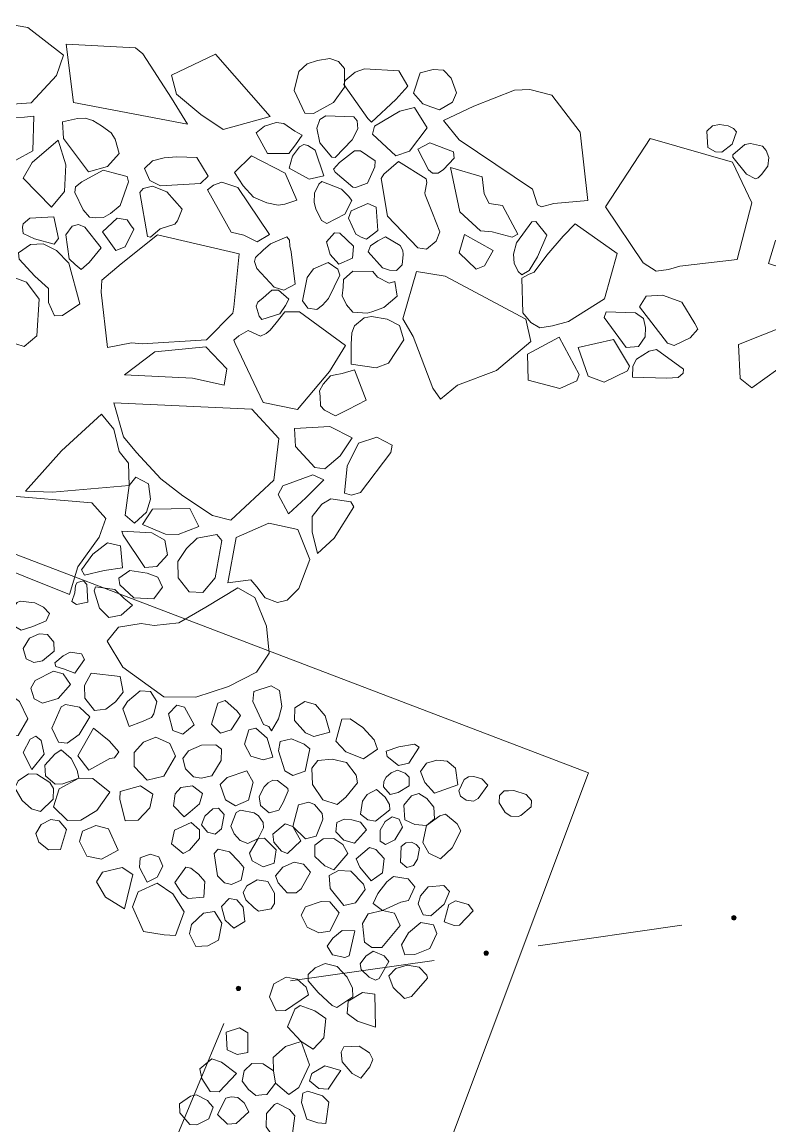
# Model space of a CAD drawing. Header units: metres. Extents: x -10443 to -4073, y -33280 to -26846.
# Drawn here: x -7923.992 to -7921.413, y -29715.107 to -29711.299 of the extents above; entities that cross this region are included whole.
import ezdxf

# ---------------------------------------------------------------- set-up
doc = ezdxf.new("R2010")
doc.units = ezdxf.units.M
doc.header["$MEASUREMENT"] = 0
doc.linetypes.add('CONTINUOUS_1', pattern=[0])
doc.linetypes.add('CONTINUOUS_2', pattern=[0])
for name, color, linetype, lineweight in [('園路', 241, 'CONTINUOUS_2', 18), ('構造物', 241, 'CONTINUOUS_2', 18), ('石', 241, 'CONTINUOUS_2', 18)]:
    doc.layers.add(name, color=color, linetype=linetype, lineweight=lineweight)

msp = doc.modelspace()

# ---------------------------------------------------------------- hatches: boundary and pattern name
at = {"layer": '園路', "linetype": 'CONTINUOUS_1', "lineweight": 18}
for points in [[(-7921.5291, -29714.3895, 1), (-7921.5441, -29714.3895, 1)], [(-7922.3837, -29714.5113, 1), (-7922.3987, -29714.5113, 1)], [(-7923.2383, -29714.633, 1), (-7923.2533, -29714.633, 1)]]:
    msp.add_hatch(color=241, dxfattribs=at).paths.add_polyline_path(points, flags=0)

# ---------------------------------------------------------------- linework, layer by layer
at = {"layer": '園路', "color": 1, "linetype": 'CONTINUOUS_1', "lineweight": 18}
for p, q in [((-7921.7164, -29714.4152), (-7922.2114, -29714.4857)), ((-7922.571, -29714.5369), (-7923.066, -29714.6074)), ((-7923.2962, -29714.7543), (-7923.4884, -29715.2159))]:
    msp.add_line(p, q, dxfattribs=at)
for centre in [(-7921.5366, -29714.3895), (-7922.3912, -29714.5113), (-7923.2458, -29714.633)]:
    msp.add_circle(centre, 0.0075, dxfattribs=at)
at = {"layer": '構造物', "color": 1, "linetype": 'CONTINUOUS_2', "lineweight": 18, "flags": 128}
msp.add_lwpolyline([(-7925.4873, -29712.5735), (-7922.0378, -29713.8888), (-7924.636, -29720.8114), (-7928.9273, -29719.188), (-7926.9639, -29713.9267), (-7926.1332, -29714.282)], close=True, dxfattribs=at)
at = {"layer": '石', "color": 4, "linetype": 'CONTINUOUS_2', "lineweight": 18, "flags": 128}
for points in [[(-7924.2311, -29711.3222), (-7924.0803, -29711.2993), (-7923.9721, -29711.3174), (-7923.8491, -29711.4134), (-7923.8726, -29711.4835), (-7923.9603, -29711.5784), (-7924.0736, -29711.5858), (-7924.1287, -29711.555), (-7924.2369, -29711.4545), (-7924.2421, -29711.4483)], [(-7923.8397, -29711.3754), (-7923.814, -29711.577), (-7923.4219, -29711.6517), (-7923.4762, -29711.5617), (-7923.5754, -29711.4086), (-7923.601, -29711.3876)], [(-7923.4764, -29711.4823), (-7923.459, -29711.5474), (-7923.3757, -29711.6182), (-7923.2979, -29711.6698), (-7923.1365, -29711.6247), (-7923.3243, -29711.4104)], [(-7922.8799, -29711.5234), (-7922.9178, -29711.5764), (-7922.9862, -29711.6152), (-7923.0164, -29711.614), (-7923.0529, -29711.5357), (-7923.0369, -29711.4692), (-7923.0086, -29711.4428), (-7922.973, -29711.4315), (-7922.9305, -29711.4251), (-7922.9011, -29711.4349), (-7922.8801, -29711.4598)], [(-7922.7865, -29711.6442), (-7922.7998, -29711.6315), (-7922.882, -29711.5146), (-7922.8779, -29711.5005), (-7922.8436, -29711.4717), (-7922.8108, -29711.4601), (-7922.693, -29711.4675), (-7922.6616, -29711.5208), (-7922.7031, -29711.5663)], [(-7922.494, -29711.5429), (-7922.5075, -29711.5754), (-7922.5522, -29711.6023), (-7922.5821, -29711.592), (-7922.6101, -29711.5818), (-7922.6415, -29711.5444), (-7922.619, -29711.4742), (-7922.5737, -29711.4627), (-7922.5382, -29711.4649), (-7922.5117, -29711.4922)], [(-7923.9545, -29711.7436), (-7924.0729, -29711.8083), (-7924.0979, -29711.7974), (-7924.2004, -29711.6152), (-7924.2032, -29711.5485), (-7924.1954, -29711.5419), (-7924.1704, -29711.5369), (-7924.1318, -29711.5735), (-7924.0211, -29711.6294), (-7923.9833, -29711.6269), (-7923.9513, -29711.624)], [(-7922.041, -29711.915), (-7922.1575, -29711.925), (-7922.2004, -29711.9371), (-7922.2142, -29711.9301), (-7922.2311, -29711.8752), (-7922.4849, -29711.7057), (-7922.5383, -29711.6389), (-7922.4342, -29711.5888), (-7922.2937, -29711.5347), (-7922.2401, -29711.5321), (-7922.1652, -29711.5517), (-7922.0666, -29711.6787)], [(-7922.9118, -29711.7666), (-7922.9233, -29711.7656), (-7922.9651, -29711.7157), (-7922.9752, -29711.6658), (-7922.9649, -29711.6358), (-7922.9444, -29711.6222), (-7922.8475, -29711.6259), (-7922.8361, -29711.6394), (-7922.8338, -29711.6675), (-7922.8535, -29711.7053)], [(-7922.6559, -29711.745), (-7922.7026, -29711.7611), (-7922.7836, -29711.6856), (-7922.7764, -29711.6584), (-7922.689, -29711.6063), (-7922.6389, -29711.5943), (-7922.5949, -29711.6636)], [(-7923.6971, -29711.7978), (-7923.7632, -29711.8161), (-7923.8494, -29711.7007), (-7923.853, -29711.6436), (-7923.801, -29711.6317), (-7923.7739, -29711.6303), (-7923.7476, -29711.6383), (-7923.7175, -29711.6573), (-7923.6849, -29711.6814), (-7923.6705, -29711.7029), (-7923.6574, -29711.7521)], [(-7923.049, -29711.7224), (-7923.0718, -29711.7521), (-7923.1455, -29711.7529), (-7923.1841, -29711.6817), (-7923.156, -29711.6581), (-7923.1159, -29711.6457), (-7923.0888, -29711.6496), (-7923.0507, -29711.676), (-7923.0259, -29711.6897)], [(-7921.5424, -29711.7202), (-7921.5789, -29711.7478), (-7921.6007, -29711.7472), (-7921.6269, -29711.7314), (-7921.6303, -29711.6753), (-7921.6108, -29711.6577), (-7921.5866, -29711.6528), (-7921.5562, -29711.6567), (-7921.5384, -29711.6666), (-7921.5278, -29711.6778)], [(-7921.7235, -29712.1412), (-7921.7621, -29712.1523), (-7921.8045, -29712.1587), (-7921.8497, -29712.1302), (-7921.9801, -29711.9368), (-7921.8251, -29711.7005), (-7921.5417, -29711.783), (-7921.475, -29711.923), (-7921.5251, -29712.1181)], [(-7923.8458, -29711.8832), (-7923.8901, -29711.9381), (-7923.9882, -29711.838), (-7923.9575, -29711.7839), (-7923.8669, -29711.7061), (-7923.8408, -29711.7922)], [(-7922.951, -29711.8296), (-7923.0012, -29711.8416), (-7923.0709, -29711.8028), (-7923.0596, -29711.7614), (-7923.0347, -29711.7299), (-7923.0205, -29711.7215), (-7923.0064, -29711.7256), (-7922.9808, -29711.7413)], [(-7922.5381, -29711.8073), (-7922.5566, -29711.821), (-7922.5768, -29711.8202), (-7922.5902, -29711.8085), (-7922.6264, -29711.7379), (-7922.585, -29711.7155), (-7922.5039, -29711.7467), (-7922.5011, -29711.7691)], [(-7921.4928, -29711.8234), (-7921.5404, -29711.7658), (-7921.54, -29711.7568), (-7921.4993, -29711.7219), (-7921.4793, -29711.7176), (-7921.4378, -29711.7277), (-7921.4254, -29711.7425), (-7921.4163, -29711.7664), (-7921.4199, -29711.7969), (-7921.4416, -29711.8253), (-7921.4533, -29711.8367), (-7921.4626, -29711.8398)], [(-7923.3763, -29711.8565), (-7923.5147, -29711.8646), (-7923.5516, -29711.8459), (-7923.5691, -29711.804), (-7923.5417, -29711.7775), (-7923.5023, -29711.7674), (-7923.4577, -29711.7636), (-7923.3896, -29711.7667), (-7923.35, -29711.8308)], [(-7923.044, -29711.9135), (-7923.0857, -29711.9271), (-7923.1091, -29711.9309), (-7923.1474, -29711.9232), (-7923.1934, -29711.9033), (-7923.2289, -29711.8641), (-7923.2596, -29711.818), (-7923.2011, -29711.7611), (-7923.085, -29711.8203)], [(-7922.8003, -29711.8546), (-7922.8423, -29711.8704), (-7922.8511, -29711.8683), (-7922.9115, -29711.8174), (-7922.9182, -29711.8066), (-7922.897, -29711.784), (-7922.8452, -29711.743), (-7922.8247, -29711.7435), (-7922.7738, -29711.7775), (-7922.775, -29711.7986)], [(-7922.5759, -29711.9585), (-7922.5512, -29712.0228), (-7922.5641, -29712.0549), (-7922.5968, -29712.0823), (-7922.6268, -29712.0783), (-7922.7314, -29711.9694), (-7922.7532, -29711.839), (-7922.7446, -29711.8239), (-7922.6932, -29711.7807), (-7922.5987, -29711.8395), (-7922.5955, -29711.8528), (-7922.603, -29711.8882), (-7922.6021, -29711.8955)], [(-7923.654, -29711.9317), (-7923.6873, -29711.9596), (-7923.7116, -29711.9729), (-7923.7387, -29711.9744), (-7923.7597, -29711.9725), (-7923.7815, -29711.9465), (-7923.81, -29711.8872), (-7923.8073, -29711.8673), (-7923.7856, -29711.8509), (-7923.7118, -29711.8101), (-7923.6779, -29711.8189), (-7923.6299, -29711.8317), (-7923.6248, -29711.8505)], [(-7922.3706, -29712.0227), (-7922.4108, -29712.0192), (-7922.4816, -29711.9537), (-7922.5144, -29711.8007), (-7922.4046, -29711.8334), (-7922.3982, -29711.8917), (-7922.3809, -29711.925), (-7922.3352, -29711.9319), (-7922.2818, -29712.0304), (-7922.3015, -29712.0417)], [(-7923.1382, -29712.0323), (-7923.1808, -29712.0575), (-7923.2265, -29712.0347), (-7923.2703, -29712.0236), (-7923.3529, -29711.8778), (-7923.3313, -29711.8623), (-7923.3029, -29711.8518), (-7923.2482, -29711.8696)], [(-7922.8785, -29711.9616), (-7922.9411, -29711.9946), (-7922.9594, -29711.9834), (-7922.9789, -29711.9431), (-7922.9847, -29711.9214), (-7922.9829, -29711.8898), (-7922.9686, -29711.8583), (-7922.9582, -29711.8496), (-7922.8902, -29711.8758), (-7922.8664, -29711.9), (-7922.8542, -29711.9146)], [(-7923.5161, -29712.0125), (-7923.5485, -29712.0414), (-7923.5598, -29712.0385), (-7923.586, -29711.887), (-7923.5742, -29711.8736), (-7923.5426, -29711.8648), (-7923.4924, -29711.8846), (-7923.4399, -29711.945), (-7923.4559, -29711.985), (-7923.4656, -29711.9967)], [(-7922.7651, -29712.0187), (-7922.8042, -29712.048), (-7922.8219, -29712.0416), (-7922.8413, -29712.0312), (-7922.8663, -29711.9761), (-7922.8573, -29711.9509), (-7922.7992, -29711.9252), (-7922.7705, -29711.9383)], [(-7923.9488, -29712.0472), (-7923.9882, -29712.0284), (-7923.9908, -29712.0069), (-7923.9879, -29711.995), (-7923.965, -29711.9758), (-7923.8824, -29711.9715), (-7923.8659, -29712.0461), (-7923.8817, -29712.0653)], [(-7923.7602, -29712.1288), (-7923.7883, -29712.1523), (-7923.809, -29712.1361), (-7923.8294, -29712.116), (-7923.8404, -29712.0332), (-7923.8195, -29712.0032), (-7923.7978, -29711.9974), (-7923.7755, -29712.0071), (-7923.7192, -29712.0785)], [(-7923.6361, -29712.0742), (-7923.668, -29712.0868), (-7923.7144, -29712.0231), (-7923.664, -29711.9755), (-7923.6289, -29711.9814), (-7923.6153, -29712.0019), (-7923.6067, -29712.0142)], [(-7922.2138, -29712.1087), (-7922.2432, -29712.1562), (-7922.2685, -29712.1711), (-7922.2803, -29712.1598), (-7922.2941, -29712.1312), (-7922.2965, -29712.1002), (-7922.2871, -29712.0608), (-7922.2341, -29711.9888), (-7922.2194, -29711.9875), (-7922.1825, -29712.0344)], [(-7921.9833, -29712.2541), (-7922.1076, -29712.3318), (-7922.1619, -29712.3473), (-7922.2058, -29712.3541), (-7922.237, -29712.3359), (-7922.2649, -29712.3027), (-7922.2679, -29712.183), (-7922.2455, -29712.1696), (-7922.2256, -29712.1617), (-7922.182, -29712.1039), (-7922.1261, -29712.0375), (-7922.0839, -29711.995), (-7921.9397, -29712.0971)], [(-7923.3554, -29712.3956), (-7923.5776, -29712.4094), (-7923.6149, -29712.4062), (-7923.6972, -29712.4221), (-7923.7194, -29712.2309), (-7923.7172, -29712.1892), (-7923.6502, -29712.133), (-7923.5245, -29712.0328), (-7923.2429, -29712.0993), (-7923.2618, -29712.2825), (-7923.2651, -29712.3039)], [(-7923.0505, -29712.2029), (-7923.089, -29712.2246), (-7923.1228, -29712.214), (-7923.1826, -29712.149), (-7923.1901, -29712.1253), (-7923.187, -29712.112), (-7923.1607, -29712.0864), (-7923.1347, -29712.0646), (-7923.0787, -29712.0406), (-7923.0691, -29712.0521), (-7923.068, -29712.0724), (-7923.0639, -29712.092)], [(-7922.849, -29712.072), (-7922.8503, -29712.0873), (-7922.8526, -29712.1136), (-7922.8998, -29712.1343), (-7922.9294, -29712.1009), (-7922.9414, -29712.0575), (-7922.9144, -29712.0269), (-7922.896, -29712.0272)], [(-7922.6804, -29712.1369), (-7922.7006, -29712.156), (-7922.7251, -29712.1556), (-7922.7483, -29712.1467), (-7922.7983, -29712.0921), (-7922.7902, -29712.0717), (-7922.7652, -29712.0539), (-7922.7389, -29712.0397), (-7922.6882, -29712.0701), (-7922.6792, -29712.0877), (-7922.6778, -29712.1012)], [(-7922.3965, -29712.1404), (-7922.4263, -29712.1512), (-7922.484, -29712.0951), (-7922.466, -29712.0322), (-7922.3669, -29712.0876)], [(-7921.3068, -29712.1676), (-7921.4171, -29712.1319), (-7921.3939, -29712.0526), (-7921.2956, -29712.0449), (-7921.2768, -29712.0543), (-7921.274, -29712.1354)], [(-7923.7928, -29712.2717), (-7923.8526, -29712.3113), (-7923.8802, -29712.3132), (-7923.9007, -29712.2666), (-7923.9009, -29712.2189), (-7923.9477, -29712.1759), (-7924.0018, -29712.1177), (-7924.0042, -29712.0958), (-7923.9626, -29712.0662), (-7923.9191, -29712.0643), (-7923.8735, -29712.087), (-7923.8311, -29712.1312)], [(-7924.1705, -29712.1361), (-7924.287, -29712.1967), (-7924.2571, -29712.3178), (-7924.11, -29712.3032), (-7924.0419, -29712.4001), (-7923.9843, -29712.4182), (-7923.9406, -29712.3816), (-7923.9325, -29712.2552), (-7923.9764, -29712.1964), (-7924.0604, -29712.166), (-7924.1381, -29712.1462)], [(-7922.9356, -29712.2534), (-7922.9558, -29712.2757), (-7922.9754, -29712.2904), (-7923.0068, -29712.2867), (-7923.0248, -29712.261), (-7923.0091, -29712.1806), (-7922.9863, -29712.1508), (-7922.9362, -29712.1282), (-7922.9026, -29712.1514), (-7922.8957, -29712.1722)], [(-7922.7444, -29712.2843), (-7922.7855, -29712.2987), (-7922.8019, -29712.303), (-7922.8511, -29712.3006), (-7922.8726, -29712.275), (-7922.8879, -29712.2441), (-7922.8846, -29712.2143), (-7922.8829, -29712.1868), (-7922.8509, -29712.1588), (-7922.7823, -29712.1603), (-7922.7666, -29712.179), (-7922.7262, -29712.2005), (-7922.7057, -29712.194), (-7922.698, -29712.2453)], [(-7922.3552, -29712.5016), (-7922.4905, -29712.5514), (-7922.5487, -29712.6002), (-7922.5753, -29712.5623), (-7922.6434, -29712.384), (-7922.6785, -29712.3231), (-7922.6315, -29712.1597), (-7922.5328, -29712.176), (-7922.2541, -29712.3246), (-7922.2376, -29712.4012)], [(-7921.0622, -29712.5336), (-7921.319, -29712.5313), (-7921.3853, -29712.4967), (-7921.4747, -29712.561), (-7921.5152, -29712.5286), (-7921.5208, -29712.4111), (-7921.2695, -29712.3118), (-7921.0756, -29712.1916), (-7921.0519, -29712.2673), (-7920.9906, -29712.4416), (-7921.0273, -29712.515)], [(-7923.1025, -29712.3062), (-7923.1645, -29712.3251), (-7923.1742, -29712.3144), (-7923.1848, -29712.2793), (-7923.1786, -29712.2661), (-7923.1605, -29712.2502), (-7923.141, -29712.2331), (-7923.1304, -29712.2241), (-7923.1073, -29712.2244), (-7923.0714, -29712.255), (-7923.0828, -29712.2771)], [(-7921.6878, -29712.3882), (-7921.7431, -29712.4151), (-7921.7655, -29712.4074), (-7921.8623, -29712.2814), (-7921.8399, -29712.2449), (-7921.7827, -29712.2412), (-7921.7165, -29712.2653), (-7921.6719, -29712.3395), (-7921.6611, -29712.3587)], [(-7923.0415, -29712.6364), (-7923.1607, -29712.6115), (-7923.257, -29712.4081), (-7923.2617, -29712.3961), (-7923.2446, -29712.3817), (-7923.2126, -29712.3629), (-7923.1695, -29712.3825), (-7923.15, -29712.3741), (-7923.136, -29712.3624), (-7923.115, -29712.3368), (-7923.0857, -29712.2989), (-7923.0351, -29712.299), (-7922.8763, -29712.4154), (-7922.9318, -29712.5044)], [(-7921.8661, -29712.4183), (-7921.9083, -29712.4218), (-7921.9845, -29712.3184), (-7921.977, -29712.2988), (-7921.8762, -29712.3019), (-7921.849, -29712.3216), (-7921.8416, -29712.3526), (-7921.843, -29712.3857)], [(-7922.728, -29712.4761), (-7922.7708, -29712.4926), (-7922.8563, -29712.4793), (-7922.8571, -29712.4109), (-7922.8546, -29712.3716), (-7922.8448, -29712.3474), (-7922.8116, -29712.3195), (-7922.7871, -29712.3149), (-7922.733, -29712.3245), (-7922.6897, -29712.3466), (-7922.6756, -29712.395)], [(-7922.1367, -29712.563), (-7922.2466, -29712.5348), (-7922.249, -29712.4447), (-7922.1399, -29712.3862), (-7922.0709, -29712.5148), (-7922.0786, -29712.5366)], [(-7923.6389, -29712.5158), (-7923.5338, -29712.4364), (-7923.3581, -29712.42), (-7923.2857, -29712.4956), (-7923.2954, -29712.5516), (-7923.4041, -29712.5276)], [(-7921.9845, -29712.5418), (-7922.0391, -29712.5204), (-7922.0742, -29712.4223), (-7921.9516, -29712.3938), (-7921.8968, -29712.4859), (-7921.904, -29712.5026)], [(-7921.7682, -29712.528), (-7921.8867, -29712.5247), (-7921.8853, -29712.4869), (-7921.8729, -29712.4624), (-7921.8293, -29712.4341), (-7921.8039, -29712.4292), (-7921.7109, -29712.4964), (-7921.7121, -29712.5104), (-7921.7295, -29712.525)], [(-7922.8056, -29712.6032), (-7922.8671, -29712.6353), (-7922.9105, -29712.6575), (-7922.9492, -29712.6387), (-7922.9623, -29712.6231), (-7922.9643, -29712.5912), (-7922.9665, -29712.5717), (-7922.9529, -29712.5479), (-7922.9283, -29712.5202), (-7922.9116, -29712.5168), (-7922.888, -29712.5112), (-7922.8455, -29712.4986)], [(-7923.6751, -29712.6123), (-7923.199, -29712.6351), (-7923.1067, -29712.7356), (-7923.1236, -29712.88), (-7923.2714, -29713.0173), (-7923.335, -29713.0016), (-7923.4374, -29712.9335), (-7923.5132, -29712.8748), (-7923.5976, -29712.7837), (-7923.6421, -29712.7307)], [(-7923.622, -29712.8976), (-7923.8869, -29712.9212), (-7923.9804, -29712.9173), (-7923.8556, -29712.778), (-7923.7174, -29712.6515), (-7923.6758, -29712.7042), (-7923.6565, -29712.781), (-7923.6254, -29712.8213)], [(-7922.8952, -29712.7956), (-7922.9482, -29712.8401), (-7922.9816, -29712.8362), (-7923.0494, -29712.7638), (-7923.0525, -29712.701), (-7922.9306, -29712.6943), (-7922.8532, -29712.7338)], [(-7922.8246, -29712.9218), (-7922.8556, -29712.9313), (-7922.88, -29712.9247), (-7922.8712, -29712.8311), (-7922.8315, -29712.7518), (-7922.7681, -29712.7316), (-7922.7159, -29712.7587), (-7922.7201, -29712.7846)], [(-7923.5633, -29712.99), (-7923.6046, -29713.0281), (-7923.6361, -29713.0003), (-7923.622, -29712.8976), (-7923.599, -29712.8688), (-7923.556, -29712.8918), (-7923.5486, -29712.9457)], [(-7923.0725, -29712.9958), (-7923.1091, -29712.929), (-7923.092, -29712.8988), (-7922.9886, -29712.8616), (-7922.9515, -29712.8783), (-7923.0128, -29712.9404)], [(-7924.1327, -29713.1523), (-7924.0514, -29712.9326), (-7923.7517, -29712.9574), (-7923.7031, -29713.0122), (-7923.726, -29713.0766), (-7923.7999, -29713.1785), (-7923.8285, -29713.2742)], [(-7922.9154, -29713.0795), (-7922.9726, -29713.1323), (-7922.9918, -29713.0574), (-7922.9917, -29713.0054), (-7922.9584, -29712.9621), (-7922.9266, -29712.9437), (-7922.8576, -29712.9543), (-7922.8481, -29712.9711)], [(-7923.5761, -29713.0325), (-7923.5425, -29712.9796), (-7923.4133, -29712.9775), (-7923.3822, -29713.0399), (-7923.4539, -29713.067), (-7923.4969, -29713.0664)], [(-7923.2821, -29713.2336), (-7923.2539, -29713.0772), (-7923.1413, -29713.0278), (-7923.0407, -29713.0496), (-7922.9992, -29713.1529), (-7923.0368, -29713.2536), (-7923.0779, -29713.2933), (-7923.1104, -29713.302), (-7923.1537, -29713.2853), (-7923.1822, -29713.2481), (-7923.2032, -29713.2232)], [(-7923.5272, -29713.178), (-7923.5688, -29713.1811), (-7923.6429, -29713.0697), (-7923.6474, -29713.0558), (-7923.5439, -29713.061), (-7923.4999, -29713.0861), (-7923.4908, -29713.1369)], [(-7923.3261, -29713.217), (-7923.369, -29713.2671), (-7923.4151, -29713.265), (-7923.4541, -29713.2164), (-7923.455, -29713.1604), (-7923.4251, -29713.1159), (-7923.3882, -29713.0796), (-7923.3207, -29713.0672), (-7923.3033, -29713.088)], [(-7923.7091, -29713.1908), (-7923.7769, -29713.207), (-7923.7869, -29713.1888), (-7923.7475, -29713.1345), (-7923.6969, -29713.0956), (-7923.6525, -29713.1062), (-7923.6457, -29713.1819)], [(-7923.7652, -29713.3011), (-7923.8038, -29713.3086), (-7923.8203, -29713.2988), (-7923.8105, -29713.2682), (-7923.8077, -29713.2434), (-7923.8023, -29713.233), (-7923.7806, -29713.2266), (-7923.7688, -29713.2391)], [(-7923.5376, -29713.2895), (-7923.606, -29713.2855), (-7923.6546, -29713.2402), (-7923.6578, -29713.218), (-7923.6202, -29713.1912), (-7923.5601, -29713.2009), (-7923.5233, -29713.2138), (-7923.5078, -29713.2491)], [(-7923.6503, -29713.3452), (-7923.6928, -29713.3536), (-7923.7247, -29713.3213), (-7923.7432, -29713.2613), (-7923.7381, -29713.2476), (-7923.6722, -29713.2572), (-7923.6395, -29713.2877), (-7923.6114, -29713.3113)], [(-7923.6592, -29713.3866), (-7923.6982, -29713.4352), (-7923.6439, -29713.5252), (-7923.5026, -29713.6271), (-7923.3929, -29713.628), (-7923.28, -29713.5917), (-7923.1832, -29713.5424), (-7923.14, -29713.4768), (-7923.1491, -29713.3836), (-7923.1896, -29713.2847), (-7923.2473, -29713.2508), (-7923.3586, -29713.3176), (-7923.4514, -29713.3716), (-7923.536, -29713.3815), (-7923.5816, -29713.3746)], [(-7923.9545, -29713.384), (-7923.9951, -29713.3968), (-7924.0226, -29713.381), (-7924.0349, -29713.3346), (-7924.009, -29713.3022), (-7923.9989, -29713.2973), (-7923.9484, -29713.3027), (-7923.9179, -29713.3179), (-7923.8977, -29713.3399), (-7923.9085, -29713.3649)], [(-7923.9217, -29713.5033), (-7923.9511, -29713.5084), (-7923.9779, -29713.4955), (-7923.9882, -29713.4599), (-7923.9659, -29713.4253), (-7923.9328, -29713.4099), (-7923.9041, -29713.4124), (-7923.8823, -29713.4384), (-7923.8812, -29713.4693)], [(-7923.8099, -29713.5458), (-7923.849, -29713.5308), (-7923.8753, -29713.5228), (-7923.879, -29713.5099), (-7923.8499, -29713.4855), (-7923.8266, -29713.4731), (-7923.7867, -29713.4785), (-7923.7769, -29713.4986)], [(-7923.8676, -29713.6332), (-7923.9219, -29713.6487), (-7923.9505, -29713.6336), (-7923.9617, -29713.597), (-7923.9469, -29713.5704), (-7923.8834, -29713.5384), (-7923.8505, -29713.548), (-7923.8249, -29713.5849)], [(-7923.6701, -29713.6448), (-7923.7031, -29713.6701), (-7923.742, -29713.6744), (-7923.7755, -29713.6317), (-7923.7762, -29713.5886), (-7923.7538, -29713.545), (-7923.654, -29713.557), (-7923.6427, -29713.6112)], [(-7923.5804, -29713.7136), (-7923.6223, -29713.7298), (-7923.6439, -29713.6689), (-7923.6281, -29713.6427), (-7923.5845, -29713.606), (-7923.5494, -29713.6085), (-7923.5268, -29713.6438), (-7923.5376, -29713.6859), (-7923.5451, -29713.6981)], [(-7923.1411, -29713.7295), (-7923.159, -29713.7221), (-7923.1965, -29713.6438), (-7923.1921, -29713.6082), (-7923.1326, -29713.589), (-7923.1039, -29713.605), (-7923.0959, -29713.6609), (-7923.1073, -29713.7036), (-7923.1321, -29713.7444)], [(-7924.116, -29713.7281), (-7924.0835, -29713.6318), (-7924.0451, -29713.6101), (-7924.0008, -29713.6438), (-7923.9723, -29713.7031), (-7924.0053, -29713.7609), (-7924.0374, -29713.7648)], [(-7923.2704, -29713.7412), (-7923.307, -29713.7524), (-7923.338, -29713.7218), (-7923.3162, -29713.6486), (-7923.2914, -29713.6402), (-7923.2512, -29713.6755), (-7923.2391, -29713.6919)], [(-7922.9309, -29713.7485), (-7922.9852, -29713.764), (-7923.0149, -29713.7518), (-7923.0526, -29713.709), (-7923.0507, -29713.6649), (-7923.0171, -29713.6437), (-7922.9804, -29713.6537), (-7922.9462, -29713.6923)], [(-7923.7954, -29713.7571), (-7923.8365, -29713.7868), (-7923.8664, -29713.7836), (-7923.8892, -29713.7354), (-7923.857, -29713.6612), (-7923.8422, -29713.6535), (-7923.7942, -29713.6628), (-7923.758, -29713.6961)], [(-7923.3988, -29713.7232), (-7923.4373, -29713.7555), (-7923.4719, -29713.7438), (-7923.487, -29713.6857), (-7923.4584, -29713.6564), (-7923.432, -29713.6626)], [(-7922.8139, -29713.8416), (-7922.8753, -29713.8169), (-7922.9096, -29713.7802), (-7922.8885, -29713.7041), (-7922.8605, -29713.7036), (-7922.8168, -29713.7325), (-7922.7773, -29713.7754), (-7922.7657, -29713.8082)], [(-7923.7619, -29713.88), (-7923.7999, -29713.8305), (-7923.7461, -29713.7357), (-7923.6914, -29713.7784), (-7923.6581, -29713.8166), (-7923.6728, -29713.8371), (-7923.6897, -29713.8395)], [(-7923.1272, -29713.8353), (-7923.1598, -29713.845), (-7923.203, -29713.8316), (-7923.2253, -29713.7902), (-7923.2095, -29713.7415), (-7923.1859, -29713.7358), (-7923.1465, -29713.7701)], [(-7923.9152, -29713.8254), (-7923.9583, -29713.8775), (-7923.9878, -29713.819), (-7923.9645, -29713.7729), (-7923.9444, -29713.7631), (-7923.9265, -29713.7782)], [(-7923.5029, -29713.9009), (-7923.5609, -29713.9141), (-7923.605, -29713.8679), (-7923.6055, -29713.8188), (-7923.5735, -29713.7831), (-7923.5307, -29713.7666), (-7923.4825, -29713.7881), (-7923.4622, -29713.8313)], [(-7923.3372, -29713.8995), (-7923.3745, -29713.9078), (-7923.4011, -29713.9036), (-7923.4285, -29713.8752), (-7923.4369, -29713.8398), (-7923.4183, -29713.8135), (-7923.3732, -29713.7934), (-7923.324, -29713.7928), (-7923.3042, -29713.8081), (-7923.3056, -29713.8465)], [(-7923.0159, -29713.8836), (-7923.0586, -29713.8982), (-7923.0861, -29713.8823), (-7923.107, -29713.813), (-7923.1022, -29713.7807), (-7923.063, -29713.7726), (-7923.0193, -29713.7909), (-7922.9995, -29713.8061)], [(-7922.6585, -29713.8556), (-7922.6939, -29713.8641), (-7922.7331, -29713.8332), (-7922.7358, -29713.8142), (-7922.6926, -29713.7992), (-7922.6384, -29713.791), (-7922.622, -29713.8011)], [(-7923.8509, -29713.9273), (-7923.878, -29713.9288), (-7923.9111, -29713.8999), (-7923.9137, -29713.8631), (-7923.8785, -29713.8247), (-7923.857, -29713.8102), (-7923.8231, -29713.8402), (-7923.8016, -29713.8806), (-7923.7967, -29713.9075)], [(-7922.8754, -29713.9729), (-7922.9056, -29713.9982), (-7922.9542, -29713.9824), (-7922.99, -29713.9292), (-7922.9928, -29713.8731), (-7922.9722, -29713.847), (-7922.9228, -29713.8426), (-7922.8727, -29713.8538), (-7922.8399, -29713.8971), (-7922.8355, -29713.9235)], [(-7922.4894, -29713.9303), (-7922.569, -29713.9599), (-7922.6033, -29713.9232), (-7922.6182, -29713.8844), (-7922.5975, -29713.8563), (-7922.5609, -29713.8451), (-7922.5256, -29713.8492), (-7922.4969, -29713.8729)], [(-7923.8844, -29713.9802), (-7923.9286, -29714.0226), (-7923.9595, -29714.0131), (-7923.9918, -29713.9853), (-7924.0167, -29713.9407), (-7924.005, -29713.9167), (-7923.9702, -29713.8928), (-7923.9405, -29713.8944), (-7923.8957, -29713.9224), (-7923.8832, -29713.9437)], [(-7923.7892, -29714.0526), (-7923.8356, -29714.0543), (-7923.8834, -29714.0068), (-7923.8635, -29713.945), (-7923.7967, -29713.9075), (-7923.7477, -29713.9089), (-7923.6897, -29713.9558), (-7923.7343, -29714.0198)], [(-7923.2104, -29713.9831), (-7923.2555, -29714.0032), (-7923.2903, -29713.9828), (-7923.3087, -29713.9292), (-7923.2845, -29713.9053), (-7923.217, -29713.8824), (-7923.1945, -29713.9219)], [(-7922.6569, -29713.9343), (-7922.6942, -29713.9573), (-7922.7225, -29713.9645), (-7922.7451, -29713.9375), (-7922.7442, -29713.9189), (-7922.7364, -29713.9042), (-7922.7191, -29713.8897), (-7922.6965, -29713.8801), (-7922.6704, -29713.8901), (-7922.6569, -29713.9047)], [(-7922.4194, -29713.9778), (-7922.4346, -29713.9871), (-7922.4604, -29713.9839), (-7922.4793, -29713.9697), (-7922.4855, -29713.9518), (-7922.4675, -29713.912), (-7922.4523, -29713.9028), (-7922.4339, -29713.9015), (-7922.4057, -29713.9097), (-7922.3855, -29713.9317)], [(-7923.5913, -29714.053), (-7923.6358, -29714.0549), (-7923.6543, -29713.9801), (-7923.6539, -29713.9532), (-7923.5829, -29713.9344), (-7923.5411, -29713.9631), (-7923.551, -29714.0103)], [(-7923.4116, -29714.024), (-7923.4324, -29714.0414), (-7923.4695, -29714.0035), (-7923.464, -29713.9616), (-7923.4447, -29713.9402), (-7923.4038, -29713.9342), (-7923.3695, -29713.9603), (-7923.3803, -29713.9959)], [(-7923.0918, -29713.9915), (-7923.1066, -29714.0182), (-7923.1392, -29714.0278), (-7923.1697, -29714.002), (-7923.1747, -29713.9708), (-7923.1564, -29713.9377), (-7923.1436, -29713.9235), (-7923.1275, -29713.9152), (-7923.1111, -29713.9157), (-7923.0751, -29713.9439), (-7923.0738, -29713.9517)], [(-7922.7728, -29714.0556), (-7922.7994, -29714.0513), (-7922.8246, -29714.0318), (-7922.8178, -29713.9871), (-7922.8014, -29713.9645), (-7922.77, -29713.947), (-7922.7396, -29713.9728), (-7922.7245, -29713.9991), (-7922.7233, -29714.0175)], [(-7922.2714, -29714.0361), (-7922.2804, -29714.0401), (-7922.3063, -29714.0388), (-7922.3254, -29714.0265), (-7922.3466, -29713.9929), (-7922.3453, -29713.967), (-7922.3295, -29713.952), (-7922.314, -29713.9514), (-7922.2956, -29713.9502), (-7922.2536, -29713.9644), (-7922.2351, -29713.9843), (-7922.236, -29714.0064)], [(-7922.5691, -29714.048), (-7922.5971, -29714.0715), (-7922.6372, -29714.068), (-7922.672, -29714.052), (-7922.6747, -29714.0012), (-7922.6488, -29713.9688), (-7922.6235, -29713.9609), (-7922.5961, -29713.9777), (-7922.5713, -29714.0073)], [(-7923.3036, -29714.0821), (-7923.3254, -29714.1004), (-7923.3518, -29714.0942), (-7923.3728, -29714.0693), (-7923.3614, -29714.0385), (-7923.3342, -29714.0139), (-7923.3148, -29714.0117), (-7923.2954, -29714.0327)], [(-7923.1775, -29714.1162), (-7923.2127, -29714.1333), (-7923.2397, -29714.1223), (-7923.2608, -29714.0993), (-7923.272, -29714.0733), (-7923.2534, -29714.0258), (-7923.2383, -29714.0184), (-7923.1919, -29714.0273), (-7923.1764, -29714.0373), (-7923.1602, -29714.0609), (-7923.1589, -29714.0793)], [(-7922.9772, -29714.1075), (-7923.0142, -29714.1172), (-7923.0581, -29714.0744), (-7923.0386, -29713.9996), (-7923.0031, -29713.9911), (-7922.9836, -29713.9986), (-7922.9574, -29714.0298), (-7922.9548, -29714.0488), (-7922.9568, -29714.0558)], [(-7923.8592, -29714.1538), (-7923.9007, -29714.155), (-7923.934, -29714.128), (-7923.9448, -29714.0982), (-7923.9258, -29714.0681), (-7923.8925, -29714.0507), (-7923.864, -29714.0552), (-7923.8387, -29714.0853)], [(-7923.4145, -29714.1556), (-7923.4358, -29714.1682), (-7923.4762, -29714.1348), (-7923.4663, -29714.0876), (-7923.4091, -29714.0608), (-7923.3805, -29714.0864), (-7923.3802, -29714.1163)], [(-7923.0763, -29714.168), (-7923.0977, -29714.1594), (-7923.1238, -29714.1282), (-7923.1272, -29714.101), (-7923.0846, -29714.0652), (-7923.0581, -29714.0744), (-7923.0301, -29714.1239)], [(-7922.845, -29714.132), (-7922.8825, -29714.1211), (-7922.9099, -29714.0927), (-7922.9062, -29714.0612), (-7922.881, -29714.049), (-7922.8543, -29714.0513), (-7922.8242, -29714.0597), (-7922.8043, -29714.0855)], [(-7922.7064, -29714.1203), (-7922.7386, -29714.1367), (-7922.7568, -29714.1248), (-7922.7574, -29714.0875), (-7922.7401, -29714.0576), (-7922.7149, -29714.0412), (-7922.6918, -29714.049), (-7922.6794, -29714.0764)], [(-7922.5085, -29714.1486), (-7922.5493, -29714.1855), (-7922.5895, -29714.1661), (-7922.6094, -29714.1297), (-7922.5971, -29714.0715), (-7922.5509, -29714.038), (-7922.5316, -29714.0325), (-7922.4911, -29714.0649), (-7922.4788, -29714.0891)], [(-7923.661, -29714.1557), (-7923.7177, -29714.1874), (-7923.7688, -29714.1771), (-7923.7941, -29714.1258), (-7923.7833, -29714.0902), (-7923.7374, -29714.0711), (-7923.6941, -29714.0826)], [(-7923.123, -29714.201), (-7923.1602, -29714.2136), (-7923.1988, -29714.1929), (-7923.208, -29714.1661), (-7923.1775, -29714.1162), (-7923.1558, -29714.1144), (-7923.1161, -29714.1554)], [(-7922.9166, -29714.224), (-7922.9481, -29714.2097), (-7922.9819, -29714.1778), (-7922.9823, -29714.1393), (-7922.9534, -29714.1168), (-7922.9168, -29714.1161), (-7922.8858, -29714.1362), (-7922.8683, -29714.1676)], [(-7922.6275, -29714.1875), (-7922.6416, -29714.2087), (-7922.6653, -29714.2156), (-7922.6868, -29714.1971), (-7922.6841, -29714.144), (-7922.6688, -29714.1312), (-7922.6487, -29714.1285), (-7922.6327, -29714.1363), (-7922.6216, -29714.1495)], [(-7923.5257, -29714.2489), (-7923.5609, -29714.2661), (-7923.5873, -29714.2156), (-7923.5844, -29714.1831), (-7923.5496, -29714.1698), (-7923.5205, -29714.1791), (-7923.506, -29714.2112)], [(-7923.2363, -29714.2593), (-7923.2694, -29714.2747), (-7923.2939, -29714.2687), (-7923.3178, -29714.2445), (-7923.3293, -29714.1674), (-7923.3155, -29714.1523), (-7923.2769, -29714.1624), (-7923.2441, -29714.1951), (-7923.2267, -29714.2159)], [(-7922.749, -29714.2348), (-7922.7874, -29714.2618), (-7922.8267, -29714.215), (-7922.8401, -29714.1864), (-7922.7933, -29714.1471), (-7922.7722, -29714.1533), (-7922.7432, -29714.1848)], [(-7923.639, -29714.3582), (-7923.7039, -29714.3188), (-7923.7348, -29714.2651), (-7923.7146, -29714.2322), (-7923.6468, -29714.216), (-7923.6104, -29714.2403)], [(-7923.3649, -29714.3181), (-7923.4193, -29714.323), (-7923.44, -29714.3067), (-7923.4655, -29714.2679), (-7923.4271, -29714.2145), (-7923.4101, -29714.2179), (-7923.3839, -29714.2385), (-7923.3621, -29714.2644)], [(-7923.0297, -29714.2894), (-7923.0464, -29714.3033), (-7923.0781, -29714.3035), (-7923.1088, -29714.269), (-7923.1183, -29714.2451), (-7923.0925, -29714.2146), (-7923.0535, -29714.1978), (-7923.0213, -29714.2044), (-7922.9968, -29714.2316)], [(-7922.8422, -29714.3378), (-7922.8825, -29714.3468), (-7922.9294, -29714.2888), (-7922.9322, -29714.2433), (-7922.9008, -29714.2258), (-7922.8577, -29714.2286), (-7922.8145, -29714.2738), (-7922.8083, -29714.2917)], [(-7922.6857, -29714.3361), (-7922.7488, -29714.3642), (-7922.7814, -29714.3402), (-7922.7649, -29714.3051), (-7922.7344, -29714.2654), (-7922.7107, -29714.2472), (-7922.6603, -29714.2545), (-7922.6367, -29714.2826), (-7922.6592, -29714.3297)], [(-7923.4626, -29714.4502), (-7923.5015, -29714.4482), (-7923.5726, -29714.4362), (-7923.6115, -29714.3519), (-7923.5911, -29714.3003), (-7923.5263, -29714.2698), (-7923.4717, -29714.3064), (-7923.4324, -29714.369)], [(-7923.1768, -29714.3665), (-7923.1912, -29714.355), (-7923.2202, -29714.3274), (-7923.2296, -29714.3022), (-7923.2172, -29714.2789), (-7923.1808, -29714.2589), (-7923.1441, -29714.2647), (-7923.1213, -29714.3046), (-7923.1212, -29714.3399), (-7923.133, -29714.3581)], [(-7922.5364, -29714.3422), (-7922.5824, -29714.3831), (-7922.6083, -29714.3789), (-7922.6262, -29714.3408), (-7922.6174, -29714.3133), (-7922.591, -29714.2829), (-7922.5372, -29714.278), (-7922.5178, -29714.2983)], [(-7923.2235, -29714.4022), (-7923.2621, -29714.4251), (-7923.2919, -29714.3981), (-7923.3044, -29714.3508), (-7923.2782, -29714.3229), (-7923.251, -29714.3273), (-7923.2295, -29714.3529)], [(-7922.4836, -29714.4144), (-7922.502, -29714.4157), (-7922.5356, -29714.4031), (-7922.5198, -29714.3438), (-7922.4966, -29714.3314), (-7922.4524, -29714.344), (-7922.436, -29714.3656)], [(-7923.3143, -29714.4669), (-7923.3515, -29714.4858), (-7923.3922, -29714.488), (-7923.4144, -29714.4446), (-7923.4077, -29714.4125), (-7923.3658, -29714.3738), (-7923.3287, -29714.3674), (-7923.3027, -29714.4082)], [(-7922.9302, -29714.4356), (-7922.9682, -29714.4409), (-7923.0084, -29714.4215), (-7923.0294, -29714.3807), (-7923.0139, -29714.3517), (-7922.9603, -29714.3333), (-7922.93, -29714.3345), (-7922.8986, -29714.3719)], [(-7922.7514, -29714.4921), (-7922.7851, -29714.492), (-7922.8113, -29714.4734), (-7922.8173, -29714.4093), (-7922.798, -29714.3754), (-7922.7488, -29714.3642), (-7922.7073, -29714.3737), (-7922.6879, -29714.4158)], [(-7922.586, -29714.495), (-7922.637, -29714.5165), (-7922.6717, -29714.5173), (-7922.6831, -29714.4826), (-7922.6593, -29714.4414), (-7922.6167, -29714.4057), (-7922.5731, -29714.4133), (-7922.5613, -29714.4442)], [(-7922.8636, -29714.5208), (-7922.8786, -29714.5262), (-7922.9211, -29714.5177), (-7922.9397, -29714.4872), (-7922.9199, -29714.46), (-7922.8877, -29714.433), (-7922.8445, -29714.4339)], [(-7922.76, -29714.5985), (-7922.7734, -29714.6051), (-7922.7943, -29714.5942), (-7922.8222, -29714.5681), (-7922.8262, -29714.5478), (-7922.8059, -29714.5213), (-7922.7807, -29714.5049), (-7922.7429, -29714.5204), (-7922.7273, -29714.5404)], [(-7922.9062, -29714.699), (-7922.9229, -29714.6918), (-7922.971, -29714.6472), (-7923.0047, -29714.607), (-7923.0054, -29714.5851), (-7922.9809, -29714.5622), (-7922.9462, -29714.5473), (-7922.9047, -29714.5573), (-7922.8701, -29714.5944), (-7922.8522, -29714.6325), (-7922.851, -29714.6621)], [(-7922.649, -29714.6606), (-7922.6727, -29714.6681), (-7922.7118, -29714.63), (-7922.7265, -29714.5893), (-7922.7031, -29714.5644), (-7922.6636, -29714.5524), (-7922.6219, -29714.5599), (-7922.5954, -29714.5873), (-7922.5934, -29714.598)], [(-7923.083, -29714.7093), (-7923.1158, -29714.7102), (-7923.1385, -29714.662), (-7923.1231, -29714.6172), (-7923.0806, -29714.5939), (-7923.0427, -29714.6011), (-7923.0124, -29714.6288), (-7923.0041, -29714.6555)], [(-7922.7734, -29714.7663), (-7922.8352, -29714.7464), (-7922.8705, -29714.7202), (-7922.8667, -29714.6772), (-7922.8179, -29714.6468), (-7922.7751, -29714.6535)], [(-7922.9515, -29714.8041), (-7922.9881, -29714.8428), (-7923.0291, -29714.8161), (-7923.0767, -29714.7657), (-7923.0511, -29714.7044), (-7923.0326, -29714.6916), (-7922.9823, -29714.7104), (-7922.9442, -29714.7369)], [(-7923.2133, -29714.8542), (-7923.25, -29714.8611), (-7923.2847, -29714.8451), (-7923.2876, -29714.7846), (-7923.242, -29714.7694), (-7923.2136, -29714.7863)], [(-7923.0368, -29714.9747), (-7923.0722, -29714.999), (-7923.1179, -29714.9604), (-7923.1243, -29714.9179), (-7923.126, -29714.8715), (-7923.0837, -29714.8334), (-7923.0291, -29714.8161), (-7923.0011, -29714.8969)], [(-7922.8234, -29714.9429), (-7922.8534, -29714.9268), (-7922.8877, -29714.8859), (-7922.8919, -29714.8528), (-7922.882, -29714.8351), (-7922.8291, -29714.832), (-7922.7932, -29714.855), (-7922.7824, -29714.8778), (-7922.7924, -29714.9039)], [(-7923.2519, -29714.9264), (-7923.3123, -29714.9895), (-7923.3431, -29714.9887), (-7923.3719, -29714.9438), (-7923.3786, -29714.9105), (-7923.337, -29714.8756), (-7923.3043, -29714.8872)], [(-7923.1652, -29715), (-7923.1857, -29715.0031), (-7923.2108, -29714.9816), (-7923.2333, -29714.9527), (-7923.2254, -29714.9177), (-7923.1991, -29714.8921), (-7923.1607, -29714.8935), (-7923.1243, -29714.9179), (-7923.1179, -29714.9604), (-7923.1478, -29714.9996)], [(-7922.9362, -29714.9809), (-7922.9686, -29714.978), (-7923.001, -29714.9521), (-7922.9921, -29714.9269), (-7922.9474, -29714.9), (-7922.8929, -29714.9163), (-7922.9063, -29714.9363)], [(-7923.3474, -29715.0827), (-7923.3596, -29715.0893), (-7923.3887, -29715.1032), (-7923.4137, -29715.1029), (-7923.4477, -29715.0624), (-7923.4489, -29715.0315), (-7923.4109, -29715.0049), (-7923.3903, -29715), (-7923.3525, -29715.0197), (-7923.3438, -29715.0301), (-7923.3333, -29715.0425)], [(-7923.2098, -29715.0587), (-7923.2538, -29715.0992), (-7923.2838, -29715.1013), (-7923.3175, -29715.0676), (-7923.2895, -29715.0123), (-7923.2708, -29715.0072), (-7923.2478, -29715.0092), (-7923.2254, -29715.0275)], [(-7922.9437, -29715.0996), (-7922.9723, -29715.0971), (-7923.0101, -29715.0837), (-7923.0283, -29715.0272), (-7923.024, -29714.9944), (-7923.006, -29714.9873), (-7922.9554, -29715.0033), (-7922.9343, -29715.0253)], [(-7923.06, -29715.1414), (-7923.124, -29715.1474), (-7923.1497, -29715.1105), (-7923.1485, -29715.0644), (-7923.1213, -29715.0335), (-7923.1122, -29715.0285), (-7923.0694, -29715.0511), (-7923.0511, -29715.0729)]]:
    msp.add_lwpolyline(points, close=True, dxfattribs=at)

doc.saveas('drawing.dxf')
